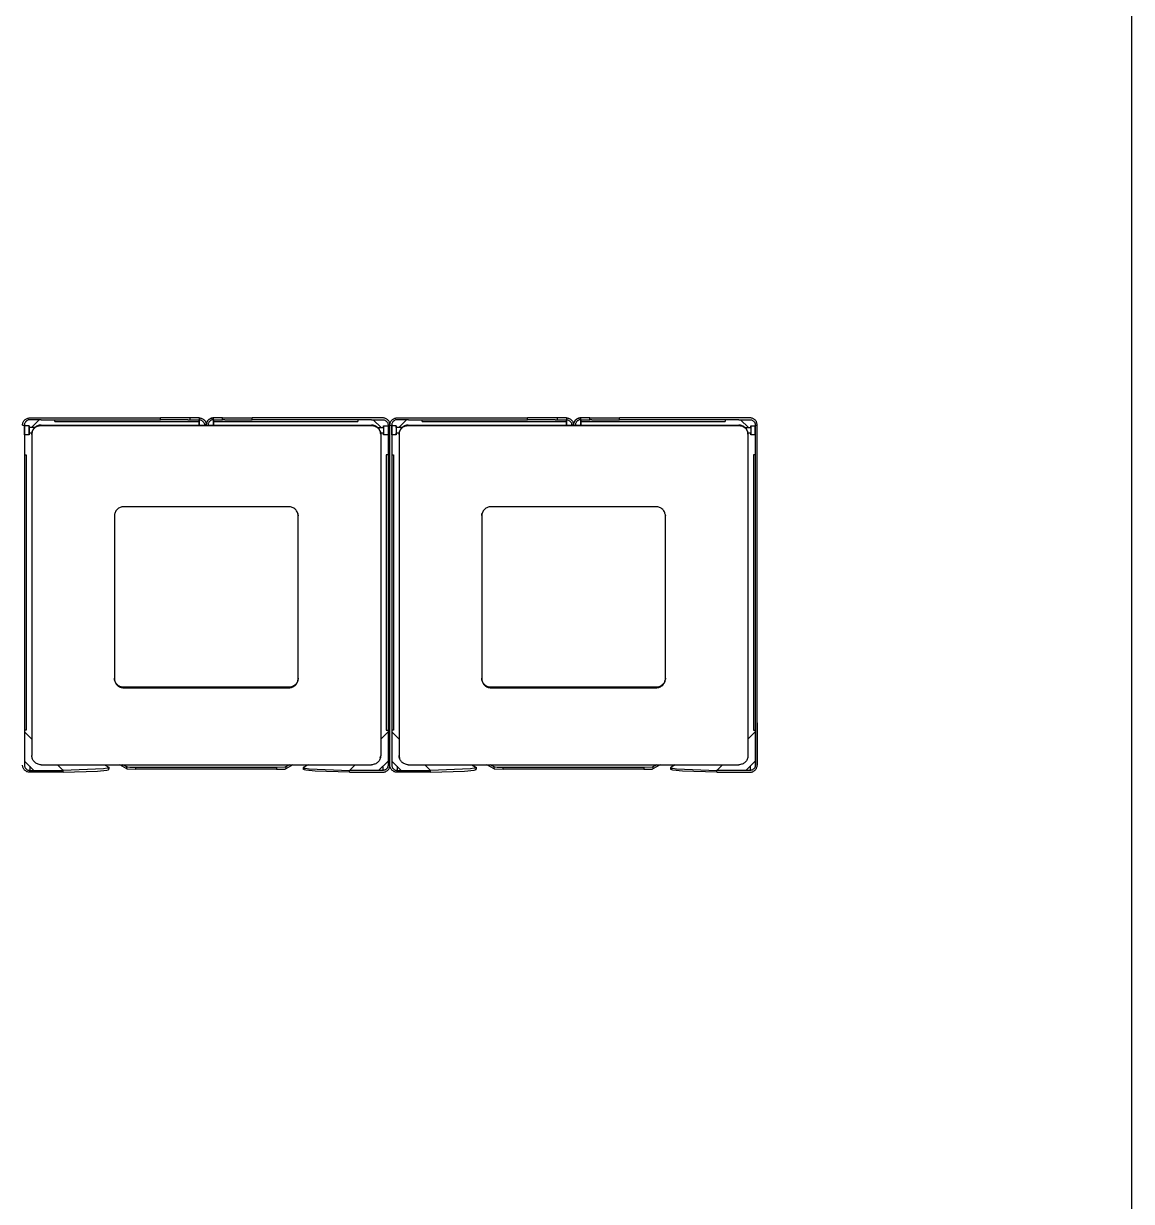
# Model space of a CAD drawing. Header units: millimetres. Extents: x 10366 to 23682, y 24552 to 29690.
# Drawn here: x 17705 to 18912, y 25838 to 27121 of the extents above; entities that cross this region are included whole.
import ezdxf

# ---------------------------------------------------------------- set-up
doc = ezdxf.new("R2010")
doc.units = ezdxf.units.MM
doc.header["$LTSCALE"] = 3
doc.layers.add('DomyÅ›lny', color=7, linetype='Continuous')

msp = doc.modelspace()

# ---------------------------------------------------------------- linework, layer by layer
msp.add_lwpolyline([(15282.8, 24555.1), (15282.8, 29687.3), (18911.6, 29687.3), (18911.6, 24555.1)], close=True)
at = {"layer": 'DomyÅ›lny'}
for p, q in [((17711.8, 26691.7), (17854, 26691.7)), ((17724.1, 26689.7), (17711.8, 26689.7)), ((17713.6, 26681.1), (17722.1, 26689.7)), ((17722.1, 26689.7), (17713.6, 26681.1)), ((17724.1, 26689.7), (17854, 26689.7)), ((17739, 26687.7), (17739, 26689.7)), ((17739, 26687.7), (17896.2, 26687.7)), ((17886.2, 26691.7), (17854, 26691.7)), ((17854, 26689.7), (17854, 26691.7)), ((17883.9, 26689.7), (17854, 26689.7)), ((17883.9, 26689.7), (17886.2, 26689.7)), ((17886.2, 26691.7), (17886.2, 26689.7)), ((17896.2, 26691.7), (17896.2, 26689.7)), ((17896.2, 26689.7), (17896.2, 26687.7)), ((17896.2, 26689.7), (17896.2, 26683.4)), ((17896.2, 26683.4), (17896.2, 26689.7)), ((17911.8, 26689.7), (17911.8, 26691.7)), ((17911.8, 26687.7), (17911.8, 26689.7)), ((17911.8, 26683.4), (17911.8, 26689.7)), ((17911.8, 26689.7), (17911.8, 26683.4)), ((17911.8, 26687.7), (18069, 26687.7)), ((17921.8, 26689.7), (17921.8, 26691.7)), ((17921.8, 26691.7), (17954, 26691.7)), ((17924.1, 26689.7), (17921.8, 26689.7)), ((17924.1, 26689.7), (17954, 26689.7)), ((17954, 26689.7), (17954, 26691.7)), ((18096.2, 26691.7), (17954, 26691.7)), ((18083.9, 26689.7), (17954, 26689.7)), ((18069, 26689.7), (18069, 26687.7)), ((18083.9, 26689.7), (18096.2, 26689.7)), ((18085.9, 26689.7), (18094.4, 26681.1)), ((18094.4, 26681.1), (18085.9, 26689.7)), ((18111.8, 26691.7), (18254, 26691.7)), ((18124.1, 26689.7), (18111.8, 26689.7)), ((18113.6, 26681.1), (18122.1, 26689.7)), ((18122.1, 26689.7), (18113.6, 26681.1)), ((18124.1, 26689.7), (18254, 26689.7)), ((18139, 26687.7), (18139, 26689.7)), ((18139, 26687.7), (18296.2, 26687.7)), ((18286.2, 26691.7), (18254, 26691.7)), ((18254, 26689.7), (18254, 26691.7)), ((18283.9, 26689.7), (18254, 26689.7)), ((18283.9, 26689.7), (18286.2, 26689.7)), ((18286.2, 26691.7), (18286.2, 26689.7)), ((18296.2, 26691.7), (18296.2, 26689.7)), ((18296.2, 26689.7), (18296.2, 26687.7)), ((18296.2, 26683.4), (18296.2, 26689.7)), ((18296.2, 26689.7), (18296.2, 26683.4)), ((18311.8, 26689.7), (18311.8, 26691.7)), ((18311.8, 26687.7), (18311.8, 26689.7)), ((18311.8, 26683.4), (18311.8, 26689.7)), ((18311.8, 26689.7), (18311.8, 26683.4)), ((18311.8, 26687.7), (18469, 26687.7)), ((18321.8, 26689.7), (18321.8, 26691.7)), ((18321.8, 26691.7), (18354, 26691.7)), ((18324.1, 26689.7), (18321.8, 26689.7)), ((18324.1, 26689.7), (18354, 26689.7)), ((18354, 26689.7), (18354, 26691.7)), ((18496.2, 26691.7), (18354, 26691.7)), ((18483.9, 26689.7), (18354, 26689.7)), ((18469, 26689.7), (18469, 26687.7)), ((18483.9, 26689.7), (18496.2, 26689.7)), ((18485.9, 26689.7), (18494.4, 26681.1)), ((18494.4, 26681.1), (18485.9, 26689.7)), ((17704, 26683.9), (17706, 26683.9)), ((17706, 26683.9), (17706, 26313.4)), ((17711, 26683.1), (17706, 26683.1)), ((17717.6, 26681.1), (17711, 26681.1)), ((17714.1, 26675.1), (17711, 26675.1)), ((17724, 26683.9), (17724, 26683.4)), ((17724, 26683.9), (18084, 26683.9)), ((17724, 26683.4), (18084, 26683.4)), ((18084, 26683.9), (18084, 26683.4)), ((18090.4, 26681.1), (18097, 26681.1)), ((18097, 26675.1), (18093.9, 26675.1)), ((18097, 26683.1), (18102, 26683.1)), ((18102, 26683.9), (18104, 26683.9)), ((18102, 26683.9), (18102, 26313.4)), ((18104, 26313.4), (18104, 26683.9)), ((18104, 26313.4), (18104, 26683.9)), ((18104, 26683.9), (18106, 26683.9)), ((18106, 26683.9), (18106, 26313.4)), ((18111, 26683.1), (18106, 26683.1)), ((18117.6, 26681.1), (18111, 26681.1)), ((18114.1, 26675.1), (18111, 26675.1)), ((18124, 26683.9), (18484, 26683.9)), ((18124, 26683.9), (18124, 26683.4)), ((18124, 26683.4), (18484, 26683.4)), ((18484, 26683.9), (18484, 26683.4)), ((18490.4, 26681.1), (18497, 26681.1)), ((18497, 26675.1), (18493.9, 26675.1)), ((18497, 26683.1), (18502, 26683.1)), ((18502, 26683.9), (18504, 26683.9)), ((18502, 26683.9), (18502, 26313.4)), ((18504, 26313.4), (18504, 26683.9)), ((17711, 26673.1), (17706, 26673.1)), ((17714, 26674), (17714, 26673.5)), ((17714, 26673.5), (17714, 26323.8)), ((18094, 26674), (18094, 26673.5)), ((18094, 26673.5), (18094, 26323.8)), ((18102, 26673.1), (18097, 26673.1)), ((18111, 26673.1), (18106, 26673.1)), ((18114, 26674), (18114, 26673.5)), ((18114, 26673.5), (18114, 26323.8)), ((18494, 26674), (18494, 26673.5)), ((18494, 26673.5), (18494, 26323.8)), ((18502, 26673.1), (18497, 26673.1)), ((17706, 26651.5), (17708, 26651.5)), ((17708, 26651.5), (17708, 26351.5)), ((18102, 26651.5), (18100, 26651.5)), ((18100, 26651.5), (18100, 26351.5)), ((18106, 26651.5), (18108, 26651.5)), ((18108, 26651.5), (18108, 26351.5)), ((18502, 26651.5), (18500, 26651.5)), ((18500, 26651.5), (18500, 26351.5)), ((17804, 26585.5), (17804, 26585)), ((17804, 26585), (17804, 26407.6)), ((17994, 26594.8), (17814, 26594.8)), ((18004, 26585.5), (18004, 26585)), ((18004, 26407.6), (18004, 26585)), ((18204, 26585.5), (18204, 26585)), ((18204, 26585), (18204, 26407.6)), ((18394, 26594.8), (18214, 26594.8)), ((18404, 26585.5), (18404, 26585)), ((18404, 26407.6), (18404, 26585)), ((17804, 26408.1), (17804, 26407.6)), ((18004, 26408.1), (18004, 26407.6)), ((18204, 26408.1), (18204, 26407.6)), ((18404, 26408.1), (18404, 26407.6)), ((17994, 26398.2), (17814, 26398.2)), ((17814, 26397.7), (17994, 26397.7)), ((18394, 26398.2), (18214, 26398.2)), ((18214, 26397.7), (18394, 26397.7)), ((18504, 26359.4), (18504, 26313.4)), ((17708, 26351.5), (17706, 26351.5)), ((17706, 26349.8), (17714, 26341.8)), ((18102, 26349.8), (18094, 26341.8)), ((18100, 26351.5), (18102, 26351.5)), ((18108, 26351.5), (18106, 26351.5)), ((18106, 26349.8), (18114, 26341.8)), ((18502, 26349.8), (18494, 26341.8)), ((18500, 26351.5), (18502, 26351.5)), ((17706, 26317.9), (17716.3, 26307.7)), ((17706, 26317.6), (17706, 26313.4)), ((18102, 26317.9), (18091.7, 26307.7)), ((18102, 26317.6), (18102, 26313.4)), ((18106, 26317.9), (18116.3, 26307.7)), ((18106, 26317.6), (18106, 26313.4)), ((18502, 26317.9), (18491.7, 26307.7)), ((18502, 26317.6), (18502, 26313.4)), ((17711.8, 26312.2), (17711.8, 26307.7)), ((17711.8, 26307.7), (17748.1, 26307.7)), ((17748.1, 26305.7), (17711.8, 26305.7)), ((17716.3, 26307.7), (17716, 26307.9)), ((17724, 26313.9), (18084, 26313.9)), ((17741.9, 26313.9), (17748.1, 26307.7)), ((17748.1, 26307.7), (17747.6, 26308.2)), ((17748.1, 26305.7), (17748.1, 26307.7)), ((17793.2, 26313.9), (17797.7, 26311.3)), ((17798, 26310.9), (17798, 26308.9)), ((17817.5, 26309.4), (17809.7, 26313.9)), ((17817.5, 26311.4), (17813.2, 26313.9)), ((17817.5, 26309.4), (17817.5, 26311.4)), ((17980.6, 26310.9), (17827.4, 26310.9)), ((17827.4, 26308.9), (17827.4, 26310.9)), ((17980.6, 26308.9), (17827.4, 26308.9)), ((17980.6, 26310.9), (17980.6, 26308.9)), ((17994.8, 26313.9), (17990.5, 26311.4)), ((17998.3, 26313.9), (17990.5, 26309.4)), ((17990.5, 26311.4), (17990.5, 26309.4)), ((18010, 26308.9), (18010, 26310.9)), ((18014.8, 26313.9), (18010.3, 26311.3)), ((18066.1, 26313.9), (18059.9, 26307.7)), ((18059.9, 26305.7), (18059.9, 26307.7)), ((18096.2, 26307.7), (18059.9, 26307.7)), ((18059.9, 26305.7), (18096.2, 26305.7)), ((18096.2, 26312.2), (18096.2, 26307.7)), ((18111.8, 26312.2), (18111.8, 26307.7)), ((18111.8, 26307.7), (18148.1, 26307.7)), ((18148.1, 26305.7), (18111.8, 26305.7)), ((18124, 26313.9), (18484, 26313.9)), ((18141.9, 26313.9), (18148.1, 26307.7)), ((18148.1, 26307.7), (18147.6, 26308.2)), ((18148.1, 26305.7), (18148.1, 26307.7)), ((18193.2, 26313.9), (18197.7, 26311.3)), ((18198, 26310.9), (18198, 26308.9)), ((18217.5, 26309.4), (18209.7, 26313.9)), ((18217.5, 26311.4), (18213.2, 26313.9)), ((18217.5, 26309.4), (18217.5, 26311.4)), ((18380.6, 26310.9), (18227.4, 26310.9)), ((18227.4, 26308.9), (18227.4, 26310.9)), ((18380.6, 26308.9), (18227.4, 26308.9)), ((18380.6, 26310.9), (18380.6, 26308.9)), ((18394.8, 26313.9), (18390.5, 26311.4)), ((18398.3, 26313.9), (18390.5, 26309.4)), ((18390.5, 26311.4), (18390.5, 26309.4)), ((18410, 26308.9), (18410, 26310.9)), ((18414.8, 26313.9), (18410.3, 26311.3)), ((18466.1, 26313.9), (18459.9, 26307.7)), ((18459.9, 26307.7), (18460.4, 26308.2)), ((18459.9, 26305.7), (18459.9, 26307.7)), ((18496.2, 26307.7), (18459.9, 26307.7)), ((18459.9, 26305.7), (18496.2, 26305.7)), ((18496.2, 26312.2), (18496.2, 26307.7))]:
    msp.add_line(p, q, dxfattribs=at)
for points in [[(17704, 26683.9, 0), (17704, 26684.7, 0), (17704.2, 26685.4, 0), (17704.3, 26686.2, 0), (17704.6, 26686.9, 0), (17704.9, 26687.6, 0), (17705.3, 26688.3, 0), (17705.8, 26688.9, 0), (17706.3, 26689.4, 0), (17706.9, 26689.9, 0), (17707.5, 26690.4, 0), (17708.1, 26690.8, 0), (17708.8, 26691.1, 0), (17709.5, 26691.3, 0), (17710.3, 26691.5, 0), (17711, 26691.6, 0), (17711.8, 26691.7, 0)], [(17711.8, 26689.7, 0), (17711.2, 26689.6, 0), (17710.6, 26689.5, 0), (17710.1, 26689.4, 0), (17709.5, 26689.2, 0), (17709, 26688.9, 0), (17708.5, 26688.6, 0), (17708.1, 26688.3, 0), (17707.6, 26687.9, 0), (17707.3, 26687.5, 0), (17706.9, 26687, 0), (17706.7, 26686.6, 0), (17706.4, 26686.1, 0), (17706.2, 26685.5, 0), (17706.1, 26685, 0), (17706, 26684.4, 0), (17706, 26683.9, 0)], [(17896.2, 26691.7, 0), (17896.2, 26691.7, 0), (17896.2, 26691.7, 0), (17896.2, 26691.7, 0), (17896.2, 26691.7, 0), (17896.2, 26691.7, 0), (17896.2, 26691.7, 0), (17896.2, 26691.7, 0), (17896.2, 26691.7, 0), (17896.2, 26691.7, 0), (17896.2, 26691.7, 0), (17896.2, 26691.7, 0), (17896.2, 26691.7, 0), (17896.2, 26691.7, 0), (17896.2, 26691.7, 0), (17895.9, 26691.7, 0), (17895, 26691.7, 0), (17886.2, 26691.7, 0)], [(17886.2, 26689.7, 0), (17896.2, 26689.7, 0)], [(17896.2, 26691.7, 0), (17897, 26691.6, 0), (17897.8, 26691.5, 0), (17898.5, 26691.3, 0), (17899.3, 26691, 0), (17899.9, 26690.7, 0), (17900.6, 26690.3, 0), (17901.2, 26689.9, 0), (17901.8, 26689.3, 0), (17902.3, 26688.8, 0), (17902.7, 26688.2, 0), (17903.1, 26687.5, 0), (17903.4, 26686.8, 0), (17903.7, 26686.1, 0), (17903.9, 26685.4, 0), (17904, 26684.6, 0), (17904, 26683.9, 0)], [(17896.2, 26689.7, 0), (17896.8, 26689.6, 0), (17897.4, 26689.5, 0), (17897.9, 26689.4, 0), (17898.5, 26689.2, 0), (17899, 26688.9, 0), (17899.5, 26688.6, 0), (17899.9, 26688.3, 0), (17900.4, 26687.9, 0), (17900.7, 26687.5, 0), (17901.1, 26687, 0), (17901.3, 26686.6, 0), (17901.6, 26686.1, 0), (17901.8, 26685.5, 0), (17901.9, 26685, 0), (17902, 26684.4, 0), (17902, 26683.9, 0)], [(17904, 26683.9, 0), (17904, 26684.7, 0), (17904.2, 26685.4, 0), (17904.3, 26686.2, 0), (17904.6, 26686.9, 0), (17904.9, 26687.6, 0), (17905.3, 26688.3, 0), (17905.8, 26688.9, 0), (17906.3, 26689.4, 0), (17906.9, 26689.9, 0), (17907.5, 26690.4, 0), (17908.1, 26690.8, 0), (17908.8, 26691.1, 0), (17909.5, 26691.3, 0), (17910.3, 26691.5, 0), (17911, 26691.6, 0), (17911.8, 26691.7, 0)], [(17911.8, 26691.7, 0), (17911, 26691.6, 0), (17910.2, 26691.5, 0), (17909.5, 26691.3, 0), (17908.7, 26691, 0), (17908.1, 26690.7, 0), (17907.4, 26690.3, 0), (17906.8, 26689.9, 0), (17906.2, 26689.3, 0), (17905.7, 26688.8, 0), (17905.3, 26688.2, 0), (17904.9, 26687.5, 0), (17904.6, 26686.8, 0), (17904.3, 26686.1, 0), (17904.1, 26685.4, 0), (17904, 26684.6, 0), (17904, 26683.9, 0)], [(17911.8, 26689.7, 0), (17911.2, 26689.6, 0), (17910.6, 26689.5, 0), (17910.1, 26689.4, 0), (17909.5, 26689.2, 0), (17909, 26688.9, 0), (17908.5, 26688.6, 0), (17908.1, 26688.3, 0), (17907.6, 26687.9, 0), (17907.3, 26687.5, 0), (17906.9, 26687, 0), (17906.7, 26686.6, 0), (17906.4, 26686.1, 0), (17906.2, 26685.5, 0), (17906.1, 26685, 0), (17906, 26684.4, 0), (17906, 26683.9, 0)], [(17921.8, 26691.7, 0), (17911.8, 26691.7, 0)], [(17911.8, 26689.7, 0), (17911.8, 26689.7, 0), (17911.8, 26689.7, 0), (17911.8, 26689.7, 0), (17911.8, 26689.7, 0), (17911.8, 26689.7, 0), (17911.8, 26689.7, 0), (17911.8, 26689.7, 0), (17911.8, 26689.7, 0), (17911.8, 26689.7, 0), (17911.8, 26689.7, 0), (17911.8, 26689.7, 0), (17911.8, 26689.7, 0), (17911.8, 26689.7, 0), (17912.1, 26689.7, 0), (17913, 26689.7, 0), (17921.8, 26689.7, 0)], [(18104, 26683.9, 0), (18104, 26684.7, 0), (18103.8, 26685.4, 0), (18103.7, 26686.2, 0), (18103.4, 26686.9, 0), (18103.1, 26687.6, 0), (18102.7, 26688.3, 0), (18102.2, 26688.9, 0), (18101.7, 26689.4, 0), (18101.1, 26689.9, 0), (18100.5, 26690.4, 0), (18099.9, 26690.8, 0), (18099.2, 26691.1, 0), (18098.5, 26691.3, 0), (18097.7, 26691.5, 0), (18097, 26691.6, 0), (18096.2, 26691.7, 0)], [(18096.2, 26689.7, 0), (18096.8, 26689.6, 0), (18097.4, 26689.5, 0), (18097.9, 26689.4, 0), (18098.5, 26689.2, 0), (18099, 26688.9, 0), (18099.5, 26688.6, 0), (18099.9, 26688.3, 0), (18100.4, 26687.9, 0), (18100.7, 26687.5, 0), (18101.1, 26687, 0), (18101.3, 26686.6, 0), (18101.6, 26686.1, 0), (18101.8, 26685.5, 0), (18101.9, 26685, 0), (18102, 26684.4, 0), (18102, 26683.9, 0)], [(18104, 26683.9, 0), (18104, 26684.7, 0), (18104.2, 26685.4, 0), (18104.3, 26686.2, 0), (18104.6, 26686.9, 0), (18104.9, 26687.6, 0), (18105.3, 26688.3, 0), (18105.8, 26688.9, 0), (18106.3, 26689.4, 0), (18106.9, 26689.9, 0), (18107.5, 26690.4, 0), (18108.1, 26690.8, 0), (18108.8, 26691.1, 0), (18109.5, 26691.3, 0), (18110.3, 26691.5, 0), (18111, 26691.6, 0), (18111.8, 26691.7, 0)], [(18111.8, 26689.7, 0), (18111.2, 26689.6, 0), (18110.6, 26689.5, 0), (18110.1, 26689.4, 0), (18109.5, 26689.2, 0), (18109, 26688.9, 0), (18108.5, 26688.6, 0), (18108.1, 26688.3, 0), (18107.6, 26687.9, 0), (18107.3, 26687.5, 0), (18106.9, 26687, 0), (18106.7, 26686.6, 0), (18106.4, 26686.1, 0), (18106.2, 26685.5, 0), (18106.1, 26685, 0), (18106, 26684.4, 0), (18106, 26683.9, 0)], [(18296.2, 26691.7, 0), (18296.2, 26691.7, 0), (18296.2, 26691.7, 0), (18296.2, 26691.7, 0), (18296.2, 26691.7, 0), (18296.2, 26691.7, 0), (18296.2, 26691.7, 0), (18296.2, 26691.7, 0), (18296.2, 26691.7, 0), (18296.2, 26691.7, 0), (18296.2, 26691.7, 0), (18296.2, 26691.7, 0), (18296.2, 26691.7, 0), (18296.2, 26691.7, 0), (18296.2, 26691.7, 0), (18295.9, 26691.7, 0), (18295, 26691.7, 0), (18286.2, 26691.7, 0)], [(18286.2, 26689.7, 0), (18296.2, 26689.7, 0)], [(18296.2, 26691.7, 0), (18297, 26691.6, 0), (18297.8, 26691.5, 0), (18298.5, 26691.3, 0), (18299.3, 26691, 0), (18299.9, 26690.7, 0), (18300.6, 26690.3, 0), (18301.2, 26689.9, 0), (18301.8, 26689.3, 0), (18302.3, 26688.8, 0), (18302.7, 26688.2, 0), (18303.1, 26687.5, 0), (18303.4, 26686.8, 0), (18303.7, 26686.1, 0), (18303.9, 26685.4, 0), (18304, 26684.6, 0), (18304, 26683.9, 0)], [(18296.2, 26689.7, 0), (18296.8, 26689.6, 0), (18297.4, 26689.5, 0), (18297.9, 26689.4, 0), (18298.5, 26689.2, 0), (18299, 26688.9, 0), (18299.5, 26688.6, 0), (18299.9, 26688.3, 0), (18300.4, 26687.9, 0), (18300.7, 26687.5, 0), (18301.1, 26687, 0), (18301.3, 26686.6, 0), (18301.6, 26686.1, 0), (18301.8, 26685.5, 0), (18301.9, 26685, 0), (18302, 26684.4, 0), (18302, 26683.9, 0)], [(18304, 26683.9, 0), (18304, 26684.7, 0), (18304.2, 26685.4, 0), (18304.3, 26686.2, 0), (18304.6, 26686.9, 0), (18304.9, 26687.6, 0), (18305.3, 26688.3, 0), (18305.8, 26688.9, 0), (18306.3, 26689.4, 0), (18306.9, 26689.9, 0), (18307.5, 26690.4, 0), (18308.1, 26690.8, 0), (18308.8, 26691.1, 0), (18309.5, 26691.3, 0), (18310.3, 26691.5, 0), (18311, 26691.6, 0), (18311.8, 26691.7, 0)], [(18311.8, 26691.7, 0), (18311, 26691.6, 0), (18310.2, 26691.5, 0), (18309.5, 26691.3, 0), (18308.7, 26691, 0), (18308.1, 26690.7, 0), (18307.4, 26690.3, 0), (18306.8, 26689.9, 0), (18306.2, 26689.3, 0), (18305.7, 26688.8, 0), (18305.3, 26688.2, 0), (18304.9, 26687.5, 0), (18304.6, 26686.8, 0), (18304.3, 26686.1, 0), (18304.1, 26685.4, 0), (18304, 26684.6, 0), (18304, 26683.9, 0)], [(18311.8, 26689.7, 0), (18311.2, 26689.6, 0), (18310.6, 26689.5, 0), (18310.1, 26689.4, 0), (18309.5, 26689.2, 0), (18309, 26688.9, 0), (18308.5, 26688.6, 0), (18308.1, 26688.3, 0), (18307.6, 26687.9, 0), (18307.3, 26687.5, 0), (18306.9, 26687, 0), (18306.7, 26686.6, 0), (18306.4, 26686.1, 0), (18306.2, 26685.5, 0), (18306.1, 26685, 0), (18306, 26684.4, 0), (18306, 26683.9, 0)], [(18321.8, 26691.7, 0), (18311.8, 26691.7, 0)], [(18311.8, 26689.7, 0), (18311.8, 26689.7, 0), (18311.8, 26689.7, 0), (18311.8, 26689.7, 0), (18311.8, 26689.7, 0), (18311.8, 26689.7, 0), (18311.8, 26689.7, 0), (18311.8, 26689.7, 0), (18311.8, 26689.7, 0), (18311.8, 26689.7, 0), (18311.8, 26689.7, 0), (18311.8, 26689.7, 0), (18311.8, 26689.7, 0), (18311.8, 26689.7, 0), (18311.8, 26689.7, 0), (18312.1, 26689.7, 0), (18313, 26689.7, 0), (18321.8, 26689.7, 0)], [(18504, 26683.9, 0), (18504, 26684.7, 0), (18503.8, 26685.4, 0), (18503.7, 26686.2, 0), (18503.4, 26686.9, 0), (18503.1, 26687.6, 0), (18502.7, 26688.3, 0), (18502.2, 26688.9, 0), (18501.7, 26689.4, 0), (18501.1, 26689.9, 0), (18500.5, 26690.4, 0), (18499.9, 26690.8, 0), (18499.2, 26691.1, 0), (18498.5, 26691.3, 0), (18497.7, 26691.5, 0), (18497, 26691.6, 0), (18496.2, 26691.7, 0)], [(18496.2, 26689.7, 0), (18496.8, 26689.6, 0), (18497.4, 26689.5, 0), (18497.9, 26689.4, 0), (18498.5, 26689.2, 0), (18499, 26688.9, 0), (18499.5, 26688.6, 0), (18499.9, 26688.3, 0), (18500.4, 26687.9, 0), (18500.7, 26687.5, 0), (18501.1, 26687, 0), (18501.3, 26686.6, 0), (18501.6, 26686.1, 0), (18501.8, 26685.5, 0), (18501.9, 26685, 0), (18502, 26684.4, 0), (18502, 26683.9, 0)], [(17711, 26681.1, 0), (17711, 26681.1, 0), (17711, 26681.1, 0), (17711, 26681.1, 0), (17711, 26681.1, 0), (17711, 26681.1, 0), (17711, 26681.1, 0), (17711, 26681.1, 0), (17711, 26681.1, 0), (17711, 26681.1, 0), (17711, 26681.1, 0), (17711, 26681.1, 0), (17711, 26681.1, 0), (17711, 26681.1, 0), (17711, 26681, 0), (17711, 26680.7, 0), (17711, 26675.1, 0)], [(17724, 26683.9, 0), (17723, 26683.8, 0), (17722, 26683.7, 0), (17721, 26683.4, 0), (17720, 26683.1, 0), (17719.1, 26682.7, 0), (17718.3, 26682.1, 0), (17717.5, 26681.5, 0), (17716.8, 26680.9, 0), (17716.1, 26680.1, 0), (17715.6, 26679.4, 0), (17715.1, 26678.5, 0), (17714.7, 26677.6, 0), (17714.4, 26676.8, 0), (17714.2, 26675.8, 0), (17714, 26674.9, 0), (17714, 26674, 0)], [(17714, 26673.5, 0), (17714.1, 26674.5, 0), (17714.2, 26675.5, 0), (17714.5, 26676.5, 0), (17714.8, 26677.4, 0), (17715.2, 26678.3, 0), (17715.8, 26679.1, 0), (17716.3, 26679.9, 0), (17717, 26680.6, 0), (17717.7, 26681.2, 0), (17718.5, 26681.8, 0), (17719.4, 26682.3, 0), (17720.2, 26682.7, 0), (17721.1, 26683, 0), (17722.1, 26683.2, 0), (17723, 26683.3, 0), (17724, 26683.4, 0)], [(18094, 26674, 0), (18093.9, 26675, 0), (18093.8, 26676, 0), (18093.5, 26677, 0), (18093.2, 26677.9, 0), (18092.8, 26678.8, 0), (18092.2, 26679.6, 0), (18091.7, 26680.4, 0), (18091, 26681.1, 0), (18090.3, 26681.7, 0), (18089.5, 26682.3, 0), (18088.6, 26682.8, 0), (18087.8, 26683.2, 0), (18086.9, 26683.5, 0), (18085.9, 26683.7, 0), (18085, 26683.8, 0), (18084, 26683.9, 0)], [(18084, 26683.4, 0), (18085, 26683.3, 0), (18086, 26683.2, 0), (18087, 26682.9, 0), (18088, 26682.6, 0), (18088.9, 26682.1, 0), (18089.7, 26681.6, 0), (18090.5, 26681, 0), (18091.2, 26680.4, 0), (18091.9, 26679.6, 0), (18092.4, 26678.8, 0), (18092.9, 26678, 0), (18093.3, 26677.1, 0), (18093.6, 26676.2, 0), (18093.8, 26675.3, 0), (18094, 26674.4, 0), (18094, 26673.5, 0)], [(18097, 26683.1, 0), (18097, 26683.1, 0), (18097, 26683.1, 0), (18097, 26683.1, 0), (18097, 26683.1, 0), (18097, 26683.1, 0), (18097, 26683.1, 0), (18097, 26683.1, 0), (18097, 26683.1, 0), (18097, 26683.1, 0), (18097, 26683.1, 0), (18097, 26683.1, 0), (18097, 26683.1, 0), (18097, 26683, 0), (18097, 26682.8, 0), (18097, 26682, 0), (18097, 26676.1, 0), (18097, 26673.1, 0), (18097, 26673.1, 0), (18097, 26673.1, 0), (18097, 26673.1, 0), (18097, 26673.1, 0), (18097, 26673.1, 0), (18097, 26673.1, 0), (18097, 26673.1, 0), (18097, 26673.1, 0), (18097, 26673.1, 0), (18097, 26673.1, 0), (18097, 26673.1, 0), (18097, 26673.1, 0), (18097, 26673.1, 0), (18097, 26673.1, 0), (18097, 26673.1, 0), (18097, 26673.1, 0), (18097, 26673.1, 0), (18097, 26673.1, 0), (18097, 26673.1, 0), (18097, 26673.1, 0), (18097, 26673.2, 0), (18097, 26673.3, 0), (18097, 26675.1, 0)], [(18097, 26681.1, 0), (18097, 26683.1, 0)], [(18097, 26681.1, 0), (18097, 26681.1, 0), (18097, 26681.1, 0), (18097, 26681.1, 0), (18097, 26681.1, 0), (18097, 26681.1, 0), (18097, 26681.1, 0), (18097, 26681.1, 0), (18097, 26681.1, 0), (18097, 26681.1, 0), (18097, 26681.1, 0), (18097, 26681.1, 0), (18097, 26681.1, 0), (18097, 26681.1, 0), (18097, 26681, 0), (18097, 26680.7, 0), (18097, 26675.1, 0)], [(18102, 26683.1, 0), (18102, 26683.1, 0), (18102, 26683.1, 0), (18102, 26683.1, 0), (18102, 26683.1, 0), (18102, 26683.1, 0), (18102, 26683.1, 0), (18102, 26683.1, 0), (18102, 26683.1, 0), (18102, 26683.1, 0), (18102, 26683.1, 0), (18102, 26683.1, 0), (18102, 26683.1, 0), (18102, 26683.1, 0), (18102, 26682.9, 0), (18102, 26682.5, 0), (18102, 26673.1, 0)], [(18111, 26683.1, 0), (18111, 26683.1, 0), (18111, 26683.1, 0), (18111, 26683.1, 0), (18111, 26683.1, 0), (18111, 26683.1, 0), (18111, 26683.1, 0), (18111, 26683.1, 0), (18111, 26683.1, 0), (18111, 26683.1, 0), (18111, 26683.1, 0), (18111, 26683.1, 0), (18111, 26683.1, 0), (18111, 26683, 0), (18111, 26682.8, 0), (18111, 26682, 0), (18111, 26676.1, 0), (18111, 26673.1, 0), (18111, 26673.1, 0), (18111, 26673.1, 0), (18111, 26673.1, 0), (18111, 26673.1, 0), (18111, 26673.1, 0), (18111, 26673.1, 0), (18111, 26673.1, 0), (18111, 26673.1, 0), (18111, 26673.1, 0), (18111, 26673.1, 0), (18111, 26673.1, 0), (18111, 26673.1, 0), (18111, 26673.1, 0), (18111, 26673.1, 0), (18111, 26673.1, 0), (18111, 26673.1, 0), (18111, 26673.1, 0), (18111, 26673.1, 0), (18111, 26673.1, 0), (18111, 26673.1, 0), (18111, 26673.2, 0), (18111, 26673.3, 0), (18111, 26675.1, 0)], [(18111, 26681.1, 0), (18111, 26682.6, 0), (18111, 26683, 0), (18111, 26683.1, 0), (18111, 26683.1, 0), (18111, 26683.1, 0), (18111, 26683.1, 0), (18111, 26683.1, 0), (18111, 26683.1, 0), (18111, 26683.1, 0), (18111, 26683.1, 0), (18111, 26683.1, 0), (18111, 26683.1, 0), (18111, 26683.1, 0), (18111, 26683.1, 0), (18111, 26683.1, 0), (18111, 26683.1, 0), (18111, 26683.1, 0), (18111, 26683.1, 0)], [(18111, 26681.1, 0), (18111, 26681.1, 0), (18111, 26681.1, 0), (18111, 26681.1, 0), (18111, 26681.1, 0), (18111, 26681.1, 0), (18111, 26681.1, 0), (18111, 26681.1, 0), (18111, 26681.1, 0), (18111, 26681.1, 0), (18111, 26681.1, 0), (18111, 26681.1, 0), (18111, 26681.1, 0), (18111, 26681.1, 0), (18111, 26681, 0), (18111, 26680.7, 0), (18111, 26675.1, 0)], [(18124, 26683.9, 0), (18123, 26683.8, 0), (18122, 26683.7, 0), (18121, 26683.4, 0), (18120, 26683.1, 0), (18119.1, 26682.7, 0), (18118.3, 26682.1, 0), (18117.5, 26681.5, 0), (18116.8, 26680.9, 0), (18116.1, 26680.1, 0), (18115.6, 26679.4, 0), (18115.1, 26678.5, 0), (18114.7, 26677.6, 0), (18114.4, 26676.8, 0), (18114.2, 26675.8, 0), (18114, 26674.9, 0), (18114, 26674, 0)], [(18114, 26673.5, 0), (18114.1, 26674.5, 0), (18114.2, 26675.5, 0), (18114.5, 26676.5, 0), (18114.8, 26677.4, 0), (18115.2, 26678.3, 0), (18115.8, 26679.1, 0), (18116.3, 26679.9, 0), (18117, 26680.6, 0), (18117.7, 26681.2, 0), (18118.5, 26681.8, 0), (18119.4, 26682.3, 0), (18120.2, 26682.7, 0), (18121.1, 26683, 0), (18122.1, 26683.2, 0), (18123, 26683.3, 0), (18124, 26683.4, 0)], [(18494, 26674, 0), (18493.9, 26675, 0), (18493.8, 26676, 0), (18493.5, 26677, 0), (18493.2, 26677.9, 0), (18492.8, 26678.8, 0), (18492.2, 26679.6, 0), (18491.7, 26680.4, 0), (18491, 26681.1, 0), (18490.3, 26681.7, 0), (18489.5, 26682.3, 0), (18488.6, 26682.8, 0), (18487.8, 26683.2, 0), (18486.9, 26683.5, 0), (18485.9, 26683.7, 0), (18485, 26683.8, 0), (18484, 26683.9, 0)], [(18484, 26683.4, 0), (18485, 26683.3, 0), (18486, 26683.2, 0), (18487, 26682.9, 0), (18488, 26682.6, 0), (18488.9, 26682.1, 0), (18489.7, 26681.6, 0), (18490.5, 26681, 0), (18491.2, 26680.4, 0), (18491.9, 26679.6, 0), (18492.4, 26678.8, 0), (18492.9, 26678, 0), (18493.3, 26677.1, 0), (18493.6, 26676.2, 0), (18493.8, 26675.3, 0), (18494, 26674.4, 0), (18494, 26673.5, 0)], [(18497, 26683.1, 0), (18497, 26683.1, 0), (18497, 26683.1, 0), (18497, 26683.1, 0), (18497, 26683.1, 0), (18497, 26683.1, 0), (18497, 26683.1, 0), (18497, 26683.1, 0), (18497, 26683.1, 0), (18497, 26683.1, 0), (18497, 26683.1, 0), (18497, 26683.1, 0), (18497, 26683.1, 0), (18497, 26683, 0), (18497, 26682.8, 0), (18497, 26682, 0), (18497, 26676.1, 0), (18497, 26673.1, 0), (18497, 26673.1, 0), (18497, 26673.1, 0), (18497, 26673.1, 0), (18497, 26673.1, 0), (18497, 26673.1, 0), (18497, 26673.1, 0), (18497, 26673.1, 0), (18497, 26673.1, 0), (18497, 26673.1, 0), (18497, 26673.1, 0), (18497, 26673.1, 0), (18497, 26673.1, 0), (18497, 26673.1, 0), (18497, 26673.1, 0), (18497, 26673.1, 0), (18497, 26673.1, 0), (18497, 26673.1, 0), (18497, 26673.1, 0), (18497, 26673.1, 0), (18497, 26673.1, 0), (18497, 26673.2, 0), (18497, 26673.3, 0), (18497, 26675.1, 0)], [(18497, 26681.1, 0), (18497, 26683.1, 0)], [(18497, 26681.1, 0), (18497, 26681.1, 0), (18497, 26681.1, 0), (18497, 26681.1, 0), (18497, 26681.1, 0), (18497, 26681.1, 0), (18497, 26681.1, 0), (18497, 26681.1, 0), (18497, 26681.1, 0), (18497, 26681.1, 0), (18497, 26681.1, 0), (18497, 26681.1, 0), (18497, 26681.1, 0), (18497, 26681.1, 0), (18497, 26681, 0), (18497, 26680.7, 0), (18497, 26675.1, 0)], [(17814, 26594.8, 0), (17813.1, 26594.8, 0), (17812.2, 26594.7, 0), (17811.2, 26594.5, 0), (17810.3, 26594.1, 0), (17809.4, 26593.7, 0), (17808.5, 26593.2, 0), (17807.7, 26592.6, 0), (17806.9, 26591.9, 0), (17806.2, 26591.2, 0), (17805.6, 26590.4, 0), (17805.1, 26589.5, 0), (17804.7, 26588.6, 0), (17804.4, 26587.7, 0), (17804.2, 26586.8, 0), (17804, 26585.9, 0), (17804, 26585, 0)], [(18004, 26585, 0), (18004, 26585.9, 0), (18003.8, 26586.8, 0), (18003.6, 26587.7, 0), (18003.3, 26588.6, 0), (18002.9, 26589.5, 0), (18002.4, 26590.4, 0), (18001.8, 26591.2, 0), (18001.1, 26591.9, 0), (18000.3, 26592.6, 0), (17999.5, 26593.2, 0), (17998.6, 26593.7, 0), (17997.7, 26594.1, 0), (17996.8, 26594.5, 0), (17995.8, 26594.7, 0), (17994.9, 26594.8, 0), (17994, 26594.8, 0)], [(18003.8, 26587.7, 0), (18003.9, 26586.6, 0), (18004, 26585.5, 0)], [(18214, 26594.8, 0), (18213.1, 26594.8, 0), (18212.2, 26594.7, 0), (18211.2, 26594.5, 0), (18210.3, 26594.1, 0), (18209.4, 26593.7, 0), (18208.5, 26593.2, 0), (18207.7, 26592.6, 0), (18206.9, 26591.9, 0), (18206.2, 26591.2, 0), (18205.6, 26590.4, 0), (18205.1, 26589.5, 0), (18204.7, 26588.6, 0), (18204.4, 26587.7, 0), (18204.2, 26586.8, 0), (18204, 26585.9, 0), (18204, 26585, 0)], [(18204, 26585.5, 0), (18204.1, 26586.5, 0), (18204.2, 26587.6, 0)], [(18404, 26585, 0), (18404, 26585.9, 0), (18403.8, 26586.8, 0), (18403.6, 26587.7, 0), (18403.3, 26588.6, 0), (18402.9, 26589.5, 0), (18402.4, 26590.4, 0), (18401.8, 26591.2, 0), (18401.1, 26591.9, 0), (18400.3, 26592.6, 0), (18399.5, 26593.2, 0), (18398.6, 26593.7, 0), (18397.7, 26594.1, 0), (18396.8, 26594.5, 0), (18395.8, 26594.7, 0), (18394.9, 26594.8, 0), (18394, 26594.8, 0)], [(17814, 26398.2, 0), (17813.1, 26398.3, 0), (17812.2, 26398.4, 0), (17811.2, 26398.6, 0), (17810.3, 26398.9, 0), (17809.4, 26399.3, 0), (17808.5, 26399.9, 0), (17807.7, 26400.5, 0), (17806.9, 26401.1, 0), (17806.2, 26401.9, 0), (17805.6, 26402.7, 0), (17805.1, 26403.6, 0), (17804.7, 26404.5, 0), (17804.4, 26405.4, 0), (17804.2, 26406.3, 0), (17804, 26407.2, 0), (17804, 26408.1, 0)], [(17804, 26407.6, 0), (17804, 26406.7, 0), (17804.2, 26405.8, 0), (17804.4, 26404.9, 0), (17804.7, 26404, 0), (17805.1, 26403.1, 0), (17805.6, 26402.2, 0), (17806.2, 26401.4, 0), (17806.9, 26400.6, 0), (17807.7, 26399.9, 0), (17808.5, 26399.3, 0), (17809.4, 26398.8, 0), (17810.3, 26398.4, 0), (17811.2, 26398.1, 0), (17812.2, 26397.9, 0), (17813.1, 26397.8, 0), (17814, 26397.7, 0)], [(18004, 26408.1, 0), (18004, 26407.2, 0), (18003.8, 26406.3, 0), (18003.6, 26405.4, 0), (18003.3, 26404.5, 0), (18002.9, 26403.6, 0), (18002.4, 26402.7, 0), (18001.8, 26401.9, 0), (18001.1, 26401.1, 0), (18000.3, 26400.5, 0), (17999.5, 26399.9, 0), (17998.6, 26399.3, 0), (17997.7, 26398.9, 0), (17996.8, 26398.6, 0), (17995.8, 26398.4, 0), (17994.9, 26398.3, 0), (17994, 26398.2, 0)], [(17994, 26397.7, 0), (17994.9, 26397.8, 0), (17995.8, 26397.9, 0), (17996.8, 26398.1, 0), (17997.7, 26398.4, 0), (17998.6, 26398.8, 0), (17999.5, 26399.3, 0), (18000.3, 26399.9, 0), (18001.1, 26400.6, 0), (18001.8, 26401.4, 0), (18002.4, 26402.2, 0), (18002.9, 26403.1, 0), (18003.3, 26404, 0), (18003.6, 26404.9, 0), (18003.8, 26405.8, 0), (18004, 26406.7, 0), (18004, 26407.6, 0)], [(18214, 26398.2, 0), (18213.1, 26398.3, 0), (18212.2, 26398.4, 0), (18211.2, 26398.6, 0), (18210.3, 26398.9, 0), (18209.4, 26399.3, 0), (18208.5, 26399.9, 0), (18207.7, 26400.5, 0), (18206.9, 26401.1, 0), (18206.2, 26401.9, 0), (18205.6, 26402.7, 0), (18205.1, 26403.6, 0), (18204.7, 26404.5, 0), (18204.4, 26405.4, 0), (18204.2, 26406.3, 0), (18204, 26407.2, 0), (18204, 26408.1, 0)], [(18204, 26407.6, 0), (18204, 26406.7, 0), (18204.2, 26405.8, 0), (18204.4, 26404.9, 0), (18204.7, 26404, 0), (18205.1, 26403.1, 0), (18205.6, 26402.2, 0), (18206.2, 26401.4, 0), (18206.9, 26400.6, 0), (18207.7, 26399.9, 0), (18208.5, 26399.3, 0), (18209.4, 26398.8, 0), (18210.3, 26398.4, 0), (18211.2, 26398.1, 0), (18212.2, 26397.9, 0), (18213.1, 26397.8, 0), (18214, 26397.7, 0)], [(18404, 26408.1, 0), (18404, 26407.2, 0), (18403.8, 26406.3, 0), (18403.6, 26405.4, 0), (18403.3, 26404.5, 0), (18402.9, 26403.6, 0), (18402.4, 26402.7, 0), (18401.8, 26401.9, 0), (18401.1, 26401.1, 0), (18400.3, 26400.5, 0), (18399.5, 26399.9, 0), (18398.6, 26399.3, 0), (18397.7, 26398.9, 0), (18396.8, 26398.6, 0), (18395.8, 26398.4, 0), (18394.9, 26398.3, 0), (18394, 26398.2, 0)], [(18394, 26397.7, 0), (18394.9, 26397.8, 0), (18395.8, 26397.9, 0), (18396.8, 26398.1, 0), (18397.7, 26398.4, 0), (18398.6, 26398.8, 0), (18399.5, 26399.3, 0), (18400.3, 26399.9, 0), (18401.1, 26400.6, 0), (18401.8, 26401.4, 0), (18402.4, 26402.2, 0), (18402.9, 26403.1, 0), (18403.3, 26404, 0), (18403.6, 26404.9, 0), (18403.8, 26405.8, 0), (18404, 26406.7, 0), (18404, 26407.6, 0)], [(18504, 26359.4, 0), (18503.9, 26358.2, 0), (18503.6, 26357, 0)], [(17724, 26313.9, 0), (17723, 26313.9, 0), (17722, 26314.1, 0), (17721, 26314.4, 0), (17720.1, 26314.7, 0), (17719.2, 26315.1, 0), (17718.3, 26315.6, 0), (17717.5, 26316.2, 0), (17716.8, 26316.9, 0), (17716.2, 26317.6, 0), (17715.6, 26318.4, 0), (17715.1, 26319.2, 0), (17714.7, 26320.1, 0), (17714.4, 26321, 0), (17714.2, 26321.9, 0), (17714, 26322.8, 0), (17714, 26323.8, 0)], [(18094, 26323.8, 0), (18093.9, 26322.7, 0), (18093.8, 26321.8, 0), (18093.5, 26320.8, 0), (18093.2, 26319.9, 0), (18092.7, 26319, 0), (18092.2, 26318.1, 0), (18091.6, 26317.4, 0), (18090.9, 26316.7, 0), (18090.2, 26316, 0), (18089.4, 26315.5, 0), (18088.6, 26315, 0), (18087.7, 26314.6, 0), (18086.8, 26314.3, 0), (18085.8, 26314.1, 0), (18084.9, 26313.9, 0), (18084, 26313.9, 0)], [(18093.5, 26321.3, 0), (18093.8, 26322.4, 0), (18094, 26323.5, 0)], [(18114, 26324.3, 0), (18114.1, 26322.7, 0), (18114.5, 26321.1, 0)], [(18124, 26313.9, 0), (18123, 26313.9, 0), (18122, 26314.1, 0), (18121, 26314.4, 0), (18120.1, 26314.7, 0), (18119.2, 26315.1, 0), (18118.3, 26315.6, 0), (18117.5, 26316.2, 0), (18116.8, 26316.9, 0), (18116.2, 26317.6, 0), (18115.6, 26318.4, 0), (18115.1, 26319.2, 0), (18114.7, 26320.1, 0), (18114.4, 26321, 0), (18114.2, 26321.9, 0), (18114, 26322.8, 0), (18114, 26323.8, 0)], [(18494, 26323.8, 0), (18493.9, 26322.7, 0), (18493.8, 26321.8, 0), (18493.5, 26320.8, 0), (18493.2, 26319.9, 0), (18492.7, 26319, 0), (18492.2, 26318.1, 0), (18491.6, 26317.4, 0), (18490.9, 26316.7, 0), (18490.2, 26316, 0), (18489.4, 26315.5, 0), (18488.6, 26315, 0), (18487.7, 26314.6, 0), (18486.8, 26314.3, 0), (18485.8, 26314.1, 0), (18484.9, 26313.9, 0), (18484, 26313.9, 0)], [(17711.8, 26305.7, 0), (17711, 26305.7, 0), (17710.2, 26305.9, 0), (17709.4, 26306.1, 0), (17708.7, 26306.3, 0), (17708, 26306.7, 0), (17707.4, 26307.1, 0), (17706.8, 26307.5, 0), (17706.2, 26308, 0), (17705.7, 26308.6, 0), (17705.3, 26309.2, 0), (17704.9, 26309.8, 0), (17704.6, 26310.5, 0), (17704.3, 26311.2, 0), (17704.1, 26311.9, 0), (17704, 26312.6, 0), (17704, 26313.4, 0)], [(17706, 26313.4, 0), (17706, 26312.8, 0), (17706.1, 26312.2, 0), (17706.3, 26311.7, 0), (17706.5, 26311.1, 0), (17706.7, 26310.6, 0), (17707, 26310.1, 0), (17707.4, 26309.7, 0), (17707.8, 26309.3, 0), (17708.2, 26308.9, 0), (17708.6, 26308.6, 0), (17709.1, 26308.3, 0), (17709.6, 26308.1, 0), (17710.1, 26307.9, 0), (17710.7, 26307.8, 0), (17711.2, 26307.7, 0), (17711.8, 26307.7, 0)], [(17797.7, 26311.3, 0), (17797.8, 26311.2, 0), (17797.9, 26311.2, 0), (17797.9, 26311.1, 0), (17798, 26311.1, 0), (17798, 26311, 0), (17798, 26311, 0), (17798, 26311, 0), (17798, 26310.9, 0), (17798, 26310.9, 0), (17798, 26310.9, 0), (17798, 26310.9, 0), (17798, 26310.9, 0), (17798, 26310.8, 0), (17798, 26310.8, 0), (17798, 26310.8, 0), (17797.9, 26310.7, 0), (17797.9, 26310.7, 0), (17797.7, 26310.6, 0), (17797.6, 26310.5, 0), (17797.2, 26310.3, 0), (17795.9, 26310, 0), (17791.9, 26309.4, 0), (17748.1, 26307.7, 0)], [(17748.1, 26305.7, 0), (17785.4, 26306.8, 0), (17795.7, 26308, 0), (17797, 26308.3, 0), (17797.4, 26308.5, 0), (17797.6, 26308.6, 0), (17797.8, 26308.6, 0), (17797.9, 26308.7, 0), (17797.9, 26308.8, 0), (17797.9, 26308.8, 0), (17798, 26308.8, 0), (17798, 26308.9, 0), (17798, 26308.9, 0), (17798, 26308.9, 0), (17798, 26308.9, 0), (17798, 26309, 0), (17798, 26309, 0), (17798, 26309, 0), (17798, 26309, 0), (17798, 26309.1, 0), (17797.9, 26309.1, 0), (17797.9, 26309.1, 0), (17797.9, 26309.2, 0), (17797.8, 26309.2, 0), (17797.7, 26309.3, 0)], [(17827.4, 26310.9, 0), (17820.7, 26311, 0), (17818.5, 26311.2, 0), (17817.8, 26311.3, 0), (17817.6, 26311.4, 0), (17817.5, 26311.4, 0), (17817.5, 26311.4, 0)], [(17817.5, 26309.4, 0), (17817.5, 26309.4, 0), (17817.7, 26309.4, 0), (17818.3, 26309.3, 0), (17827.4, 26308.9, 0)], [(17990.5, 26311.4, 0), (17990.5, 26311.4, 0), (17990.3, 26311.4, 0), (17989.7, 26311.3, 0), (17980.6, 26310.9, 0)], [(17980.6, 26308.9, 0), (17987.3, 26309, 0), (17989.5, 26309.2, 0), (17990.2, 26309.3, 0), (17990.4, 26309.4, 0), (17990.5, 26309.4, 0), (17990.5, 26309.4, 0)], [(18010.3, 26311.3, 0), (18010.2, 26311.2, 0), (18010.1, 26311.2, 0), (18010.1, 26311.1, 0), (18010, 26311.1, 0), (18010, 26311, 0), (18010, 26311, 0), (18010, 26311, 0), (18010, 26310.9, 0), (18010, 26310.9, 0), (18010, 26310.9, 0), (18010, 26310.9, 0), (18010, 26310.9, 0), (18010, 26310.8, 0), (18010, 26310.8, 0), (18010, 26310.8, 0), (18010.1, 26310.7, 0), (18010.1, 26310.7, 0), (18010.2, 26310.6, 0), (18010.4, 26310.5, 0), (18010.8, 26310.3, 0), (18012.1, 26310, 0), (18016.1, 26309.4, 0), (18059.9, 26307.7, 0)], [(18059.9, 26305.7, 0), (18022.6, 26306.8, 0), (18012.3, 26308, 0), (18011, 26308.3, 0), (18010.5, 26308.5, 0), (18010.4, 26308.6, 0), (18010.2, 26308.6, 0), (18010.1, 26308.7, 0), (18010.1, 26308.8, 0), (18010.1, 26308.8, 0), (18010, 26308.8, 0), (18010, 26308.9, 0), (18010, 26308.9, 0), (18010, 26308.9, 0), (18010, 26308.9, 0), (18010, 26309, 0), (18010, 26309, 0), (18010, 26309, 0), (18010, 26309, 0), (18010, 26309.1, 0), (18010.1, 26309.1, 0), (18010.1, 26309.1, 0), (18010.1, 26309.2, 0), (18010.2, 26309.2, 0), (18010.3, 26309.3, 0)], [(18092, 26307.9, 0), (18092.3, 26308.2, 0)], [(18096.2, 26305.7, 0), (18097, 26305.7, 0), (18097.8, 26305.9, 0), (18098.6, 26306.1, 0), (18099.3, 26306.3, 0), (18100, 26306.7, 0), (18100.6, 26307.1, 0), (18101.2, 26307.5, 0), (18101.8, 26308, 0), (18102.3, 26308.6, 0), (18102.7, 26309.2, 0), (18103.1, 26309.8, 0), (18103.4, 26310.5, 0), (18103.7, 26311.2, 0), (18103.9, 26311.9, 0), (18104, 26312.6, 0), (18104, 26313.4, 0)], [(18102, 26313.4, 0), (18102, 26312.8, 0), (18101.9, 26312.2, 0), (18101.7, 26311.7, 0), (18101.5, 26311.1, 0), (18101.3, 26310.6, 0), (18101, 26310.1, 0), (18100.6, 26309.7, 0), (18100.2, 26309.3, 0), (18099.8, 26308.9, 0), (18099.4, 26308.6, 0), (18098.9, 26308.3, 0), (18098.4, 26308.1, 0), (18097.9, 26307.9, 0), (18097.3, 26307.8, 0), (18096.8, 26307.7, 0), (18096.2, 26307.7, 0)], [(18111.8, 26305.7, 0), (18111, 26305.7, 0), (18110.2, 26305.9, 0), (18109.4, 26306.1, 0), (18108.7, 26306.3, 0), (18108, 26306.7, 0), (18107.4, 26307.1, 0), (18106.8, 26307.5, 0), (18106.2, 26308, 0), (18105.7, 26308.6, 0), (18105.3, 26309.2, 0), (18104.9, 26309.8, 0), (18104.6, 26310.5, 0), (18104.3, 26311.2, 0), (18104.1, 26311.9, 0), (18104, 26312.6, 0), (18104, 26313.4, 0)], [(18106, 26313.4, 0), (18106, 26312.8, 0), (18106.1, 26312.2, 0), (18106.3, 26311.7, 0), (18106.5, 26311.1, 0), (18106.7, 26310.6, 0), (18107, 26310.1, 0), (18107.4, 26309.7, 0), (18107.8, 26309.3, 0), (18108.2, 26308.9, 0), (18108.6, 26308.6, 0), (18109.1, 26308.3, 0), (18109.6, 26308.1, 0), (18110.1, 26307.9, 0), (18110.7, 26307.8, 0), (18111.2, 26307.7, 0), (18111.8, 26307.7, 0)], [(18197.7, 26311.3, 0), (18197.8, 26311.2, 0), (18197.9, 26311.2, 0), (18197.9, 26311.1, 0), (18198, 26311.1, 0), (18198, 26311, 0), (18198, 26311, 0), (18198, 26311, 0), (18198, 26310.9, 0), (18198, 26310.9, 0), (18198, 26310.9, 0), (18198, 26310.9, 0), (18198, 26310.9, 0), (18198, 26310.8, 0), (18198, 26310.8, 0), (18198, 26310.8, 0), (18197.9, 26310.7, 0), (18197.9, 26310.7, 0), (18197.7, 26310.6, 0), (18197.6, 26310.5, 0), (18197.2, 26310.3, 0), (18195.9, 26310, 0), (18191.9, 26309.4, 0), (18148.1, 26307.7, 0)], [(18148.1, 26305.7, 0), (18185.4, 26306.8, 0), (18195.7, 26308, 0), (18197, 26308.3, 0), (18197.4, 26308.5, 0), (18197.6, 26308.6, 0), (18197.8, 26308.6, 0), (18197.9, 26308.7, 0), (18197.9, 26308.8, 0), (18197.9, 26308.8, 0), (18198, 26308.8, 0), (18198, 26308.9, 0), (18198, 26308.9, 0), (18198, 26308.9, 0), (18198, 26308.9, 0), (18198, 26309, 0), (18198, 26309, 0), (18198, 26309, 0), (18198, 26309, 0), (18198, 26309.1, 0), (18197.9, 26309.1, 0), (18197.9, 26309.1, 0), (18197.9, 26309.2, 0), (18197.8, 26309.2, 0), (18197.7, 26309.3, 0)], [(18227.4, 26310.9, 0), (18220.7, 26311, 0), (18218.5, 26311.2, 0), (18217.8, 26311.3, 0), (18217.6, 26311.4, 0), (18217.5, 26311.4, 0), (18217.5, 26311.4, 0)], [(18217.5, 26309.4, 0), (18217.5, 26309.4, 0), (18217.7, 26309.4, 0), (18218.3, 26309.3, 0), (18227.4, 26308.9, 0)], [(18390.5, 26311.4, 0), (18390.5, 26311.4, 0), (18390.3, 26311.4, 0), (18389.7, 26311.3, 0), (18380.6, 26310.9, 0)], [(18380.6, 26308.9, 0), (18387.3, 26309, 0), (18389.5, 26309.2, 0), (18390.2, 26309.3, 0), (18390.4, 26309.4, 0), (18390.5, 26309.4, 0), (18390.5, 26309.4, 0)], [(18410.3, 26311.3, 0), (18410.2, 26311.2, 0), (18410.1, 26311.2, 0), (18410.1, 26311.1, 0), (18410, 26311.1, 0), (18410, 26311, 0), (18410, 26311, 0), (18410, 26311, 0), (18410, 26310.9, 0), (18410, 26310.9, 0), (18410, 26310.9, 0), (18410, 26310.9, 0), (18410, 26310.9, 0), (18410, 26310.8, 0), (18410, 26310.8, 0), (18410, 26310.8, 0), (18410.1, 26310.7, 0), (18410.1, 26310.7, 0), (18410.2, 26310.6, 0), (18410.4, 26310.5, 0), (18410.8, 26310.3, 0), (18412.1, 26310, 0), (18416.1, 26309.4, 0), (18459.9, 26307.7, 0)], [(18459.9, 26305.7, 0), (18422.6, 26306.8, 0), (18412.3, 26308, 0), (18411, 26308.3, 0), (18410.5, 26308.5, 0), (18410.4, 26308.6, 0), (18410.2, 26308.6, 0), (18410.1, 26308.7, 0), (18410.1, 26308.8, 0), (18410.1, 26308.8, 0), (18410, 26308.8, 0), (18410, 26308.9, 0), (18410, 26308.9, 0), (18410, 26308.9, 0), (18410, 26308.9, 0), (18410, 26309, 0), (18410, 26309, 0), (18410, 26309, 0), (18410, 26309, 0), (18410, 26309.1, 0), (18410.1, 26309.1, 0), (18410.1, 26309.1, 0), (18410.1, 26309.2, 0), (18410.2, 26309.2, 0), (18410.3, 26309.3, 0)], [(18496.2, 26305.7, 0), (18497, 26305.7, 0), (18497.8, 26305.9, 0), (18498.6, 26306.1, 0), (18499.3, 26306.3, 0), (18500, 26306.7, 0), (18500.6, 26307.1, 0), (18501.2, 26307.5, 0), (18501.8, 26308, 0), (18502.3, 26308.6, 0), (18502.7, 26309.2, 0), (18503.1, 26309.8, 0), (18503.4, 26310.5, 0), (18503.7, 26311.2, 0), (18503.9, 26311.9, 0), (18504, 26312.6, 0), (18504, 26313.4, 0)], [(18502, 26313.4, 0), (18502, 26312.8, 0), (18501.9, 26312.2, 0), (18501.7, 26311.7, 0), (18501.5, 26311.1, 0), (18501.3, 26310.6, 0), (18501, 26310.1, 0), (18500.6, 26309.7, 0), (18500.2, 26309.3, 0), (18499.8, 26308.9, 0), (18499.4, 26308.6, 0), (18498.9, 26308.3, 0), (18498.4, 26308.1, 0), (18497.9, 26307.9, 0), (18497.3, 26307.8, 0), (18496.8, 26307.7, 0), (18496.2, 26307.7, 0)]]:
    msp.add_polyline3d(points, dxfattribs=at)
for points in [[(17706, 26683.1, 0), (17706, 26683.1, 0), (17706, 26683.1, 0), (17706, 26683.1, 0), (17706, 26683.1, 0), (17706, 26683.1, 0), (17706, 26683.1, 0), (17706, 26683.1, 0), (17706, 26683.1, 0), (17706, 26683.1, 0), (17706, 26683.1, 0), (17706, 26683.1, 0), (17706, 26683.1, 0), (17706, 26682.9, 0), (17706, 26682.5, 0), (17706, 26673.8, 0), (17706, 26673.1, 0), (17706, 26673.1, 0), (17706, 26673.1, 0), (17706, 26673.1, 0), (17706, 26673.1, 0), (17706, 26673.1, 0), (17706, 26673.1, 0), (17706, 26673.1, 0), (17706, 26673.1, 0), (17706, 26673.1, 0), (17706, 26673.1, 0), (17706, 26673.1, 0), (17706, 26673.1, 0), (17706, 26673.1, 0), (17706, 26673.1, 0), (17706, 26673.1, 0), (17706, 26673.1, 0), (17706, 26673.1, 0), (17706, 26673.1, 0), (17706, 26673.2, 0), (17706, 26673.7, 0)], [(17711, 26683.1, 0), (17711, 26683.1, 0), (17711, 26683.1, 0), (17711, 26683.1, 0), (17711, 26683.1, 0), (17711, 26683.1, 0), (17711, 26683.1, 0), (17711, 26683.1, 0), (17711, 26683.1, 0), (17711, 26683.1, 0), (17711, 26683.1, 0), (17711, 26683.1, 0), (17711, 26683.1, 0), (17711, 26682.9, 0), (17711, 26682.5, 0), (17711, 26673.8, 0), (17711, 26673.1, 0), (17711, 26673.1, 0), (17711, 26673.1, 0), (17711, 26673.1, 0), (17711, 26673.1, 0), (17711, 26673.1, 0), (17711, 26673.1, 0), (17711, 26673.1, 0), (17711, 26673.1, 0), (17711, 26673.1, 0), (17711, 26673.1, 0), (17711, 26673.1, 0), (17711, 26673.1, 0), (17711, 26673.1, 0), (17711, 26673.1, 0), (17711, 26673.1, 0), (17711, 26673.1, 0), (17711, 26673.1, 0), (17711, 26673.1, 0), (17711, 26673.2, 0), (17711, 26673.7, 0)], [(18106, 26683.1, 0), (18106, 26683.1, 0), (18106, 26683.1, 0), (18106, 26683.1, 0), (18106, 26683.1, 0), (18106, 26683.1, 0), (18106, 26683.1, 0), (18106, 26683.1, 0), (18106, 26683.1, 0), (18106, 26683.1, 0), (18106, 26683.1, 0), (18106, 26683.1, 0), (18106, 26683.1, 0), (18106, 26682.9, 0), (18106, 26682.5, 0), (18106, 26673.8, 0), (18106, 26673.1, 0), (18106, 26673.1, 0), (18106, 26673.1, 0), (18106, 26673.1, 0), (18106, 26673.1, 0), (18106, 26673.1, 0), (18106, 26673.1, 0), (18106, 26673.1, 0), (18106, 26673.1, 0), (18106, 26673.1, 0), (18106, 26673.1, 0), (18106, 26673.1, 0), (18106, 26673.1, 0), (18106, 26673.1, 0), (18106, 26673.1, 0), (18106, 26673.1, 0), (18106, 26673.1, 0), (18106, 26673.1, 0), (18106, 26673.1, 0), (18106, 26673.2, 0), (18106, 26673.7, 0)], [(18502, 26683.1, 0), (18502, 26683.1, 0), (18502, 26683.1, 0), (18502, 26683.1, 0), (18502, 26683.1, 0), (18502, 26683.1, 0), (18502, 26683.1, 0), (18502, 26683.1, 0), (18502, 26683.1, 0), (18502, 26683.1, 0), (18502, 26683.1, 0), (18502, 26683.1, 0), (18502, 26683.1, 0), (18502, 26682.9, 0), (18502, 26682.5, 0), (18502, 26673.8, 0), (18502, 26673.1, 0), (18502, 26673.1, 0), (18502, 26673.1, 0), (18502, 26673.1, 0), (18502, 26673.1, 0), (18502, 26673.1, 0), (18502, 26673.1, 0), (18502, 26673.1, 0), (18502, 26673.1, 0), (18502, 26673.1, 0), (18502, 26673.1, 0), (18502, 26673.1, 0), (18502, 26673.1, 0), (18502, 26673.1, 0), (18502, 26673.1, 0), (18502, 26673.1, 0), (18502, 26673.1, 0), (18502, 26673.1, 0), (18502, 26673.1, 0), (18502, 26673.2, 0), (18502, 26673.7, 0), (18502, 26678, 0), (18502, 26681.6, 0), (18502, 26682.7, 0), (18502, 26683, 0), (18502, 26683.1, 0), (18502, 26683.1, 0), (18502, 26683.1, 0), (18502, 26683.1, 0), (18502, 26683.1, 0), (18502, 26683.1, 0), (18502, 26683.1, 0), (18502, 26683.1, 0), (18502, 26683.1, 0), (18502, 26683.1, 0), (18502, 26683.1, 0), (18502, 26683.1, 0)]]:
    msp.add_polyline3d(points, close=True, dxfattribs=at)

doc.saveas('drawing.dxf')
